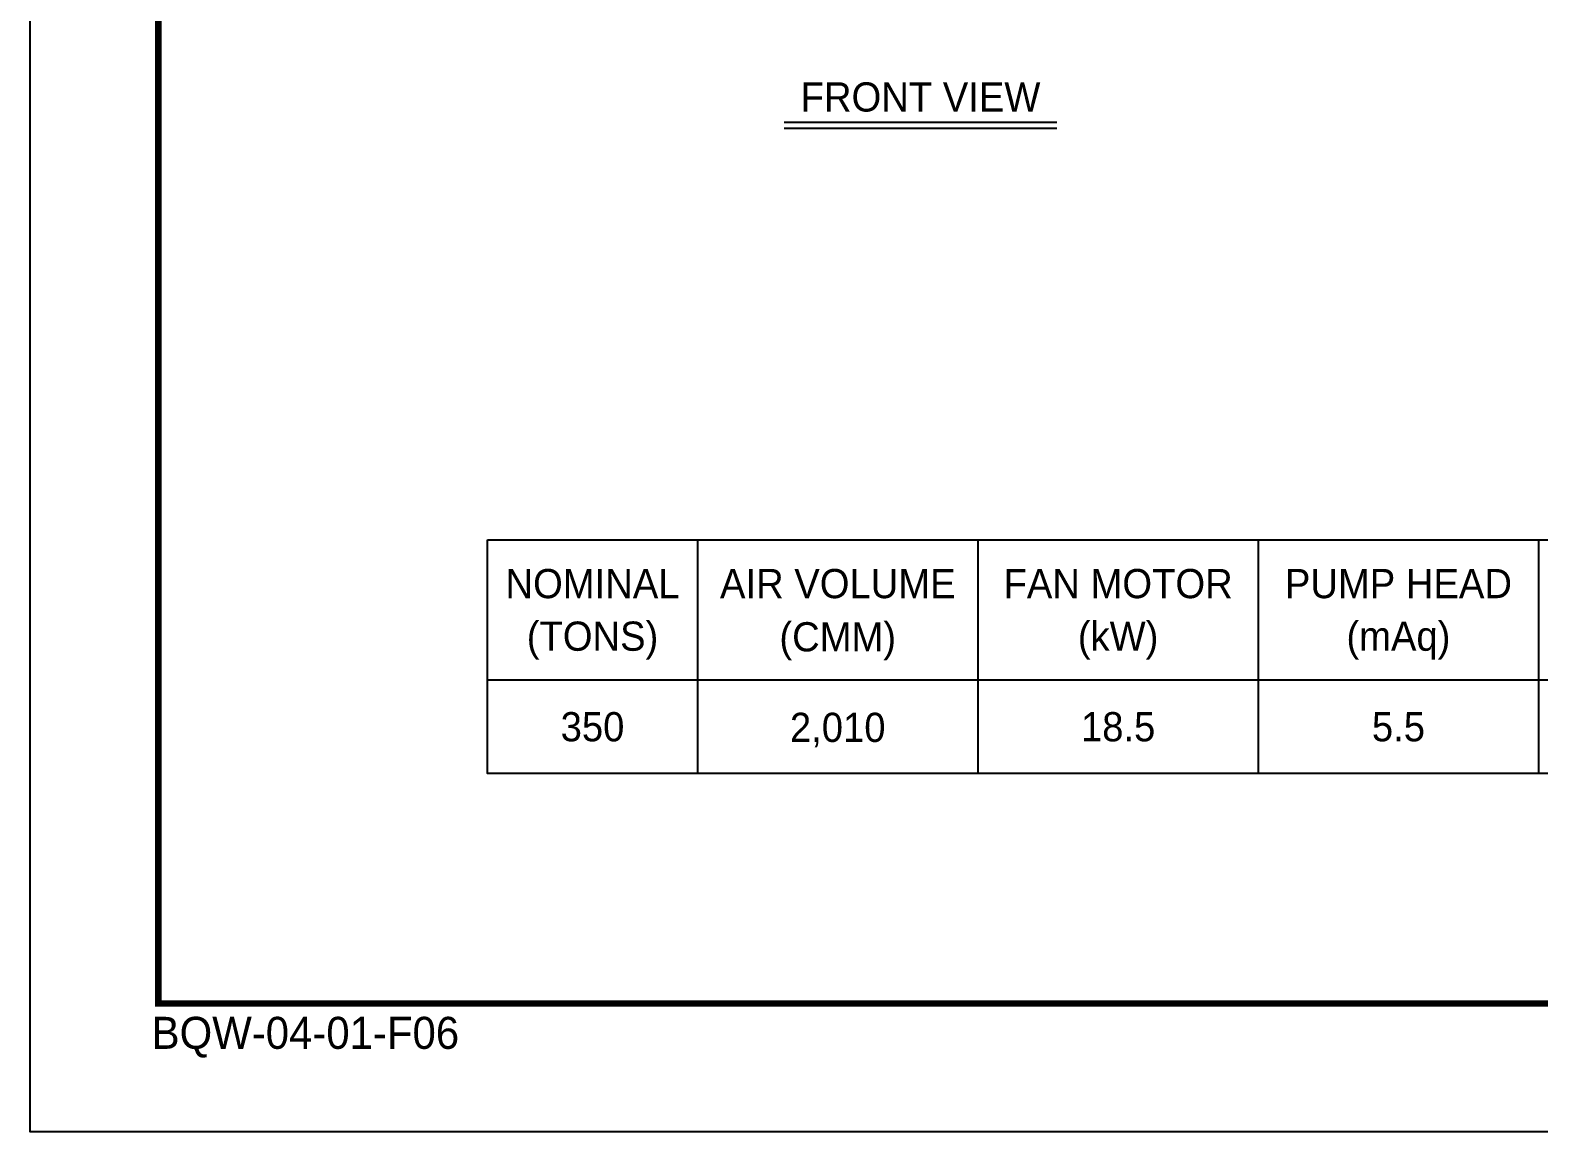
# Model space of a CAD drawing. Header units: millimetres. Extents: x 2557 to 34820, y 2099 to 24914.
# Drawn here: x 2557 to 11598, y 2099 to 8698 of the extents above; entities that cross this region are included whole.
import ezdxf
from ezdxf.enums import TextEntityAlignment as Align

# ---------------------------------------------------------------- set-up
doc = ezdxf.new("R2010")
doc.units = ezdxf.units.MM
for name, color, linetype in [('냉각탑_box', 1, 'Continuous'), ('냉각탑_form', 1, 'Continuous'), ('냉각탑_text', 3, 'Continuous')]:
    doc.layers.add(name, color=color, linetype=linetype)
doc.styles.add('돋움', font='Dotum.ttf')

# ---------------------------------------------------------------- blocks, each defined once
blk = doc.blocks.new('냉각탑form')
at = {"layer": 'Defpoints'}
blk.add_lwpolyline([(0, 297.07), (420.1, 297.07), (420.1, 0), (0, 0)], close=True, dxfattribs=at)
at = {"layer": '냉각탑_form', "const_width": 0.5}
blk.add_lwpolyline([(10, 287.07), (10, 10), (410.1, 10), (410.1, 287.07)], close=True, dxfattribs=at)
at = {"layer": '냉각탑_form', "style": '돋움'}
blk.add_text('BQW-04-01-F06', height=2.5006, dxfattribs=at).set_placement((9.48, 6.47))

msp = doc.modelspace()

# ---------------------------------------------------------------- linework, layer by layer
at = {"layer": '냉각탑_box'}
for p, q in [((7075.9, 8146.7), (8709.3, 8146.7)), ((7075.9, 8111.7), (8709.3, 8111.7)), ((6556.9, 5645.7), (6556.9, 4245.7)), ((8236.9, 5645.7), (8236.9, 4245.7)), ((9916.9, 5645.7), (9916.9, 4245.7)), ((11596.9, 5645.7), (11596.9, 4245.7)), ((5296.9, 4805.7), (20346.9, 4805.7))]:
    msp.add_line(p, q, dxfattribs=at)
msp.add_lwpolyline([(5296.9, 5645.7), (20346.9, 5645.7), (20346.9, 4245.7), (5296.9, 4245.7)], close=True, dxfattribs=at)

# ---------------------------------------------------------------- block references
at = {"layer": '냉각탑_form', "xscale": 76.7980057517581, "yscale": 76.7980057517581, "zscale": 76.7980057517581}
msp.add_blockref('냉각탑form', (2556.6, 2098.9), dxfattribs=at)

# ---------------------------------------------------------------- texts
at = {"layer": '냉각탑_text', "style": '돋움'}
for s, p in [('FRONT VIEW', (7892.6, 8298.4)), ('NOMINAL', (5926.9, 5383.2)), ('AIR VOLUME', (7396.9, 5383.2)), ('FAN MOTOR', (9076.9, 5383.2)), ('PUMP HEAD', (10756.9, 5383.2)), ('(TONS)', (5926.9, 5068.2)), ('(CMM)', (7396.4, 5064.4)), ('(kW)', (9076.9, 5068.2)), ('(mAq)', (10756.9, 5068.2)), ('350', (5926.9, 4525.7)), ('2,010', (7396.4, 4521.9)), ('18.5', (9076.9, 4525.7)), ('5.5', (10756.9, 4525.7))]:
    msp.add_text(s, height=175, dxfattribs=at).set_placement(p, align=Align.MIDDLE_CENTER)

doc.saveas('drawing.dxf')
